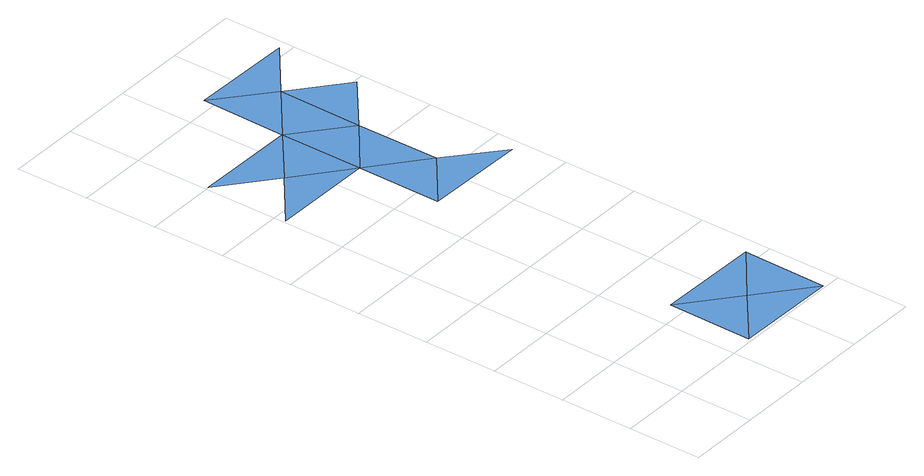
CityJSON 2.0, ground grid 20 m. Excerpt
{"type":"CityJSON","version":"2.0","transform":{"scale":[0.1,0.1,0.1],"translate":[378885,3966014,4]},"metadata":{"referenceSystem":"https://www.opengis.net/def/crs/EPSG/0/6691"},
"CityObjects":{
"waterbody1":{"type":"WaterBody","attributes":{"name":"さいたま市内水浸水想定区域","class":"1140","function":"4","InlandFloodingRiskAttribute.description":"1","InlandFloodingRiskAttribute.rankOrg":"1"},"geometry":[{"type":"MultiSurface","lod":"1","boundaries":[[[0,1,2]],[[1,3,2]],[[4,0,2]],[[3,4,2]],[[5,6,7]],[[5,8,9]],[[6,5,9]],[[10,11,9]],[[12,6,9]],[[12,9,11]],[[11,10,13]],[[14,6,15]],[[6,12,15]],[[12,16,15]],[[17,14,15]]]}]}
},
"vertices":[
[273,241,8],[270,10,8],[413,124,8],[553,6,8],[556,237,8],[147,1283,10],[289,1397,9],[7,1400,10],[4,1169,11],[286,1166,11],[283,934,13],[426,1048,13],[429,1279,9],[565,931,10],[292,1628,10],[432,1510,9],[572,1393,9],[575,1624,9]
]}
